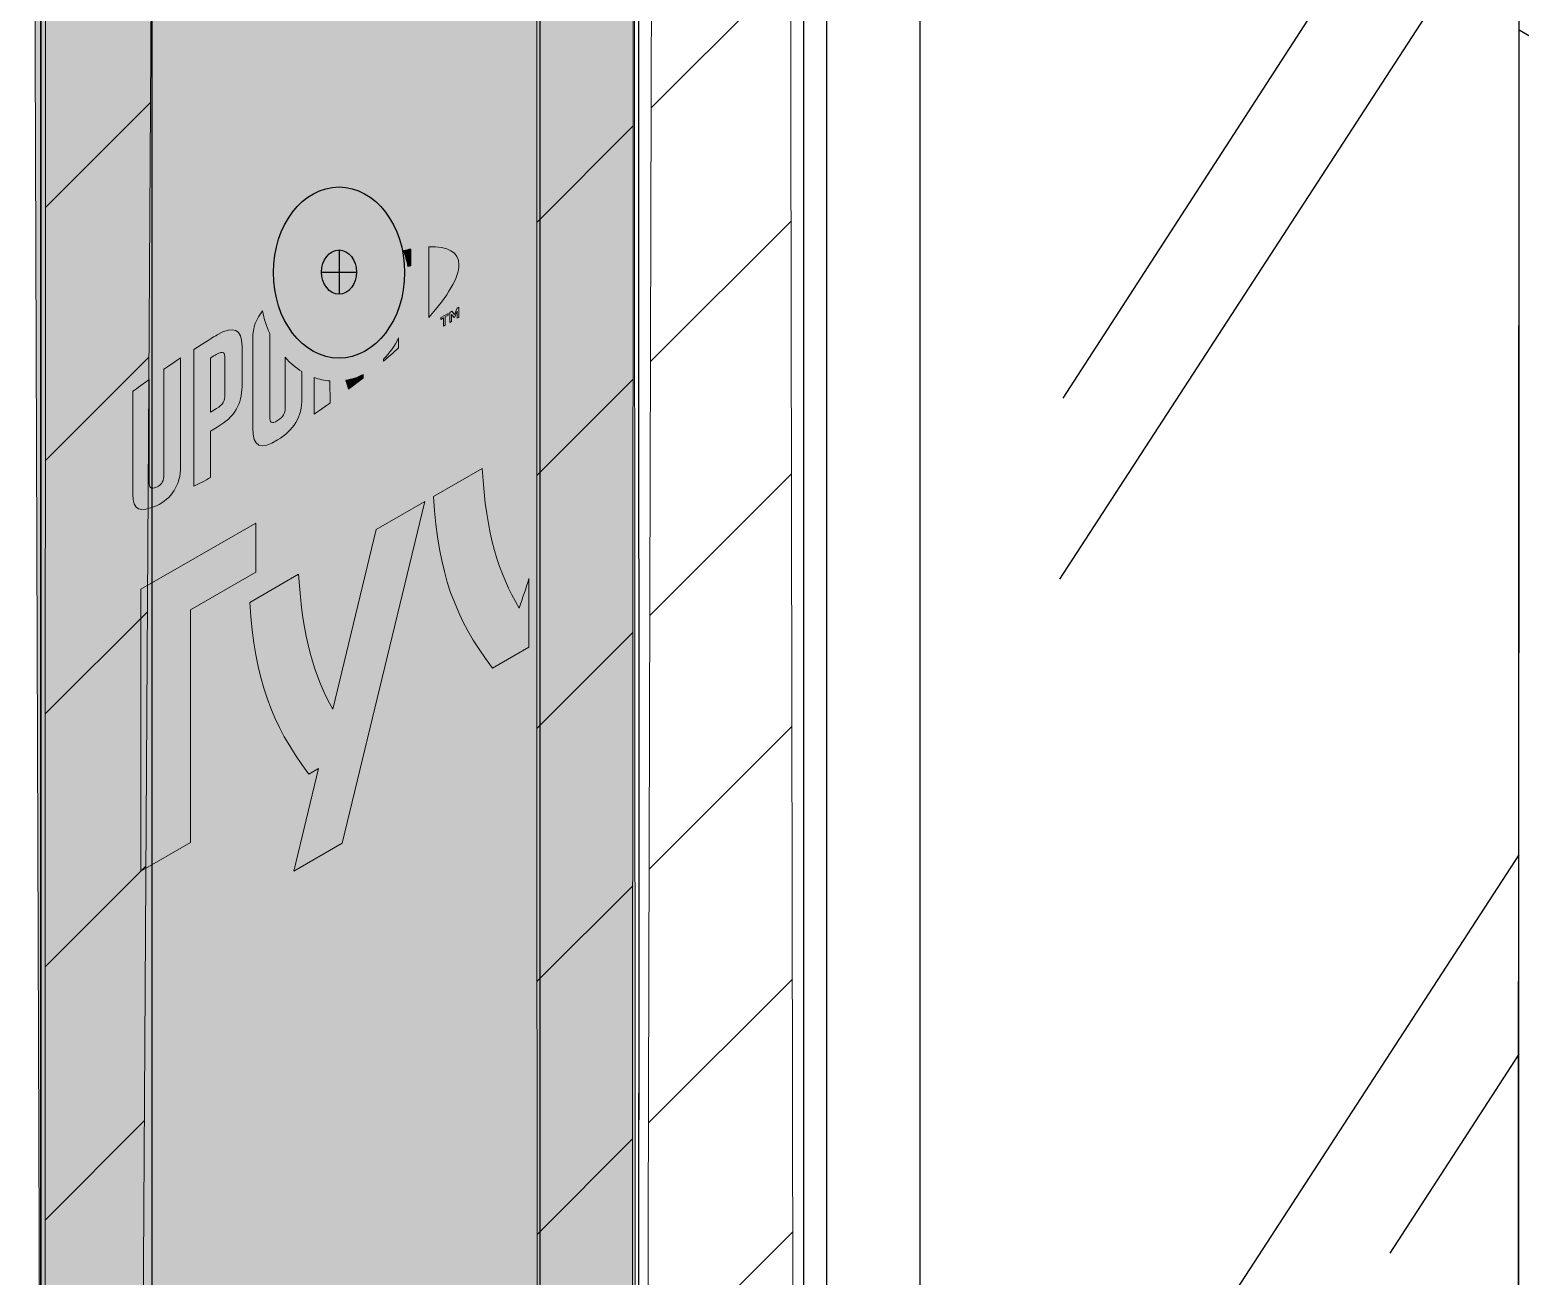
# Model space of a CAD drawing. Extents: x -1392 to 5791, y -3809 to 1722.
# Drawn here: x 4947.2 to 5030.5, y -1928.1 to -1858.5 of the extents above; entities that cross this region are included whole.
import ezdxf

# ---------------------------------------------------------------- set-up
doc = ezdxf.new("R2010")
doc.units = 0
doc.header["$MEASUREMENT"] = 0
for name, color, linetype, lineweight in [('G-ANNO-TTLB', 7, 'Continuous', 0), ('Layer 12', 7, 'Continuous', 0), ('TYVEK', 7, 'Continuous', 0), ('X-REF - TRACED', 7, 'Continuous', 0)]:
    doc.layers.add(name, color=color, linetype=linetype, lineweight=lineweight)
pattern_1 = [(45, (0, 0), (-7.071067, 7.071069), [])]

# ---------------------------------------------------------------- blocks, each defined once
blk = doc.blocks.new('Block_658')
at = {"layer": 'TYVEK', "color": 18, "lineweight": 25, "true_color": 0x000000}
for points in [[(4987.499, -1812.655)], [(4987.499, -1917.602)]]:
    blk.add_lwpolyline(points, dxfattribs=at)
blk = doc.blocks.new('Block_665')
at = {"layer": 'TYVEK', "true_color": 0x003b71, "transparency": 33554687}
h = blk.add_hatch(color=156, dxfattribs=at)
h.dxf.hatch_style = 2
edge = h.paths.add_edge_path()
edge.add_ellipse((4964.521, -1872.03), major_axis=(0, 4.781), ratio=0.766948, start_angle=0, end_angle=360)
at = {"layer": 'TYVEK', "color": 18, "lineweight": 25, "true_color": 0x080808}
for p, q in [((4964.521, -1870.767), (4964.521, -1873.235)), ((4963.548, -1872.001), (4965.494, -1872.001))]:
    blk.add_line(p, q, dxfattribs=at)
at = {"layer": 'TYVEK', "color": 33, "lineweight": 25, "true_color": 0xcc9966}
blk.add_lwpolyline([(4964.009, -1867.611)], dxfattribs=at)
at = {"layer": 'TYVEK', "color": 18, "lineweight": 25, "true_color": 0x000000}
blk.add_ellipse((4964.521, -1872.03), major_axis=(0, 4.781), ratio=0.766948, dxfattribs=at)
at = {"layer": 'TYVEK', "color": 18, "lineweight": 25, "true_color": 0x080808}
blk.add_ellipse((4964.521, -1872.001), major_axis=(0, 1.234), ratio=0.788846, dxfattribs=at)
blk = doc.blocks.new('Block_917')
at = {"layer": 'X-REF - TRACED', "true_color": 0x848484, "transparency": 33554687}
h = blk.add_hatch(color=252, dxfattribs=at)
h.dxf.hatch_style = 2
edge = h.paths.add_edge_path()
edge.add_spline(control_points=[(4968.53, -1870.715), (4968.53, -1870.715), (4968.53, -1871.655), (4968.53, -1871.655), (4968.481, -1871.665), (4968.43, -1871.675), (4968.37, -1871.695), (4968.31, -1871.385), (4968.231, -1871.085), (4968.111, -1870.795), (4968.26, -1870.765), (4968.39, -1870.735), (4968.53, -1870.715)], knot_values=[0, 0, 0, 0, 1, 1, 1, 2, 2, 2, 3, 3, 3, 4, 4, 4, 4], degree=3, periodic=0)
h = blk.add_hatch(color=252, dxfattribs=at)
h.dxf.hatch_style = 2
edge = h.paths.add_edge_path()
edge.add_spline(control_points=[(4971.217, -1871.59), (4971.217, -1872.314), (4970.604, -1873.343), (4969.537, -1874.54), (4969.537, -1874.54), (4969.537, -1870.596), (4969.537, -1870.596), (4970.604, -1870.557), (4971.217, -1870.875), (4971.217, -1871.59)], knot_values=[0, 0, 0, 0, 1, 1, 1, 2, 2, 2, 3, 3, 3, 3], degree=3, periodic=0)
h = blk.add_hatch(color=252, dxfattribs=at)
h.dxf.hatch_style = 2
edge = h.paths.add_edge_path()
edge.add_spline(control_points=[(4961.51, -1876.765), (4961.51, -1876.765), (4961.51, -1879.595), (4961.51, -1879.595), (4961.51, -1879.895), (4961.421, -1880.105), (4961.09, -1880.305), (4960.74, -1880.515), (4960.65, -1880.405), (4960.65, -1880.085), (4960.65, -1880.085), (4960.65, -1875.435), (4960.65, -1875.435), (4960.47, -1875.045), (4960.33, -1874.625), (4960.25, -1874.175), (4959.9, -1874.585), (4959.7, -1875.105), (4959.7, -1875.725), (4959.7, -1875.725), (4959.7, -1880.725), (4959.7, -1880.725), (4959.7, -1881.795), (4960.171, -1881.955), (4961.09, -1881.385), (4961.981, -1880.815), (4962.45, -1880.155), (4962.45, -1879.025), (4962.45, -1879.025), (4962.45, -1877.555), (4962.45, -1877.555), (4962.101, -1877.355), (4961.791, -1877.085), (4961.51, -1876.765)], knot_values=[0, 0, 0, 0, 1, 1, 1, 2, 2, 2, 3, 3, 3, 4, 4, 4, 5, 5, 5, 6, 6, 6, 7, 7, 7, 8, 8, 8, 9, 9, 9, 10, 10, 10, 11, 11, 11, 11], degree=3, periodic=0)
h = blk.add_hatch(color=252, dxfattribs=at)
h.dxf.hatch_style = 2
edge = h.paths.add_edge_path()
edge.add_spline(control_points=[(4970.21, -1874.545), (4970.21, -1874.545), (4970.21, -1874.645), (4970.21, -1874.645), (4970.21, -1874.645), (4970.361, -1874.555), (4970.361, -1874.555), (4970.361, -1874.555), (4970.361, -1875.025), (4970.361, -1875.025), (4970.361, -1875.025), (4970.46, -1874.965), (4970.46, -1874.965), (4970.46, -1874.965), (4970.46, -1874.505), (4970.46, -1874.505), (4970.46, -1874.505), (4970.611, -1874.415), (4970.611, -1874.415), (4970.611, -1874.415), (4970.611, -1874.315), (4970.611, -1874.315), (4970.611, -1874.315), (4970.21, -1874.545), (4970.21, -1874.545)], knot_values=[0, 0, 0, 0, 1, 1, 1, 2, 2, 2, 3, 3, 3, 4, 4, 4, 5, 5, 5, 6, 6, 6, 7, 7, 7, 8, 8, 8, 8], degree=3, periodic=0)
edge = h.paths.add_edge_path()
edge.add_spline(control_points=[(4971.12, -1874.025), (4971.12, -1874.025), (4970.97, -1874.375), (4970.97, -1874.375), (4970.97, -1874.375), (4970.82, -1874.195), (4970.82, -1874.195), (4970.82, -1874.195), (4970.72, -1874.255), (4970.72, -1874.255), (4970.72, -1874.255), (4970.72, -1874.825), (4970.72, -1874.825), (4970.72, -1874.825), (4970.81, -1874.765), (4970.81, -1874.765), (4970.81, -1874.765), (4970.81, -1874.365), (4970.81, -1874.365), (4970.81, -1874.365), (4970.96, -1874.545), (4970.96, -1874.545), (4970.96, -1874.545), (4970.97, -1874.545), (4970.97, -1874.545), (4970.97, -1874.545), (4971.12, -1874.185), (4971.12, -1874.185), (4971.12, -1874.185), (4971.12, -1874.585), (4971.12, -1874.585), (4971.12, -1874.585), (4971.22, -1874.535), (4971.22, -1874.535), (4971.22, -1874.535), (4971.22, -1873.965), (4971.22, -1873.965), (4971.22, -1873.965), (4971.12, -1874.025), (4971.12, -1874.025)], knot_values=[0, 0, 0, 0, 1, 1, 1, 2, 2, 2, 3, 3, 3, 4, 4, 4, 5, 5, 5, 6, 6, 6, 7, 7, 7, 8, 8, 8, 9, 9, 9, 10, 10, 10, 11, 11, 11, 12, 12, 12, 13, 13, 13, 13], degree=3, periodic=0)
h = blk.add_hatch(color=252, dxfattribs=at)
h.dxf.hatch_style = 2
edge = h.paths.add_edge_path()
edge.add_spline(control_points=[(4958.15, -1878.855), (4958.15, -1879.185), (4958.05, -1879.415), (4957.671, -1879.635), (4957.671, -1879.635), (4957.34, -1879.825), (4957.34, -1879.825), (4957.34, -1879.825), (4957.34, -1876.805), (4957.34, -1876.805), (4957.49, -1876.705), (4957.57, -1876.665), (4957.66, -1876.615), (4958.07, -1876.375), (4958.15, -1876.505), (4958.15, -1876.835), (4958.15, -1876.835), (4958.15, -1878.855), (4958.15, -1878.855)], knot_values=[0, 0, 0, 0, 1, 1, 1, 2, 2, 2, 3, 3, 3, 4, 4, 4, 5, 5, 5, 6, 6, 6, 6], degree=3, periodic=0)
edge = h.paths.add_edge_path()
edge.add_spline(control_points=[(4957.71, -1875.515), (4957.55, -1875.605), (4956.95, -1875.975), (4956.41, -1876.325), (4956.41, -1876.325), (4956.41, -1883.975), (4956.41, -1883.975), (4956.59, -1883.885), (4957.08, -1883.635), (4957.34, -1883.485), (4957.34, -1883.485), (4957.34, -1880.885), (4957.34, -1880.885), (4957.34, -1880.885), (4957.71, -1880.675), (4957.71, -1880.675), (4958.69, -1880.105), (4959.101, -1879.365), (4959.101, -1878.395), (4959.101, -1878.395), (4959.101, -1876.135), (4959.101, -1876.135), (4959.101, -1875.185), (4958.64, -1874.975), (4957.71, -1875.515)], knot_values=[0, 0, 0, 0, 1, 1, 1, 2, 2, 2, 3, 3, 3, 4, 4, 4, 5, 5, 5, 6, 6, 6, 7, 7, 7, 8, 8, 8, 8], degree=3, periodic=0)
h = blk.add_hatch(color=252, dxfattribs=at)
h.dxf.hatch_style = 2
edge = h.paths.add_edge_path()
edge.add_spline(control_points=[(4967.01, -1876.875), (4967.34, -1876.535), (4967.63, -1876.135), (4967.851, -1875.685), (4967.851, -1875.685), (4967.851, -1876.235), (4967.851, -1876.235), (4967.59, -1876.465), (4967.21, -1876.805), (4967.01, -1876.975), (4967.01, -1876.975), (4967.01, -1876.875), (4967.01, -1876.875)], knot_values=[0, 0, 0, 0, 1, 1, 1, 2, 2, 2, 3, 3, 3, 4, 4, 4, 4], degree=3, periodic=0)
h = blk.add_hatch(color=252, dxfattribs=at)
h.dxf.hatch_style = 2
edge = h.paths.add_edge_path()
edge.add_spline(control_points=[(4954.736, -1883.329), (4954.736, -1883.632), (4954.646, -1883.876), (4954.316, -1884.02), (4953.993, -1884.162), (4953.906, -1884.055), (4953.906, -1883.697), (4953.906, -1883.697), (4953.906, -1878.01), (4953.906, -1878.01), (4953.691, -1878.161), (4953.213, -1878.514), (4953.007, -1878.666), (4953.007, -1878.666), (4953.007, -1884.417), (4953.007, -1884.417), (4953.007, -1885.335), (4953.396, -1885.468), (4954.316, -1885.058), (4955.158, -1884.682), (4955.674, -1883.896), (4955.674, -1882.877), (4955.674, -1882.877), (4955.674, -1876.801), (4955.674, -1876.801), (4955.498, -1876.914), (4954.922, -1877.303), (4954.736, -1877.432), (4954.736, -1877.432), (4954.736, -1883.329), (4954.736, -1883.329)], knot_values=[0, 0, 0, 0, 1, 1, 1, 2, 2, 2, 3, 3, 3, 4, 4, 4, 5, 5, 5, 6, 6, 6, 7, 7, 7, 8, 8, 8, 9, 9, 9, 10, 10, 10, 10], degree=3, periodic=0)
h = blk.add_hatch(color=252, dxfattribs=at)
h.dxf.hatch_style = 2
edge = h.paths.add_edge_path()
edge.add_spline(control_points=[(4964.01, -1878.085), (4964.01, -1878.085), (4964.03, -1879.305), (4964.03, -1879.305), (4963.791, -1879.485), (4963.31, -1879.815), (4963.13, -1879.945), (4963.13, -1879.945), (4963.13, -1877.895), (4963.13, -1877.895), (4963.41, -1877.995), (4963.71, -1878.065), (4964.01, -1878.085)], knot_values=[0, 0, 0, 0, 1, 1, 1, 2, 2, 2, 3, 3, 3, 4, 4, 4, 4], degree=3, periodic=0)
h = blk.add_hatch(color=252, dxfattribs=at)
h.dxf.hatch_style = 2
edge = h.paths.add_edge_path()
edge.add_spline(control_points=[(4965.861, -1877.735), (4965.861, -1877.735), (4965.861, -1877.925), (4965.861, -1877.925), (4965.63, -1878.105), (4965.291, -1878.365), (4965.06, -1878.545), (4965.06, -1878.545), (4964.9, -1878.045), (4964.9, -1878.045), (4965.231, -1877.995), (4965.55, -1877.885), (4965.861, -1877.735)], knot_values=[0, 0, 0, 0, 1, 1, 1, 2, 2, 2, 3, 3, 3, 4, 4, 4, 4], degree=3, periodic=0)
at = {"layer": 'X-REF - TRACED'}
for points, knots in [([(4968.53, -1870.715), (4968.53, -1870.715), (4968.53, -1871.655), (4968.53, -1871.655), (4968.481, -1871.665), (4968.43, -1871.675), (4968.37, -1871.695), (4968.31, -1871.385), (4968.231, -1871.085), (4968.111, -1870.795), (4968.26, -1870.765), (4968.39, -1870.735), (4968.53, -1870.715)], [0, 0, 0, 0, 1, 1, 1, 2, 2, 2, 3, 3, 3, 4, 4, 4, 4]), ([(4971.217, -1871.59), (4971.217, -1872.314), (4970.604, -1873.343), (4969.537, -1874.54), (4969.537, -1874.54), (4969.537, -1870.596), (4969.537, -1870.596), (4970.604, -1870.557), (4971.217, -1870.875), (4971.217, -1871.59)], [0, 0, 0, 0, 1, 1, 1, 2, 2, 2, 3, 3, 3, 3]), ([(4961.51, -1876.765), (4961.51, -1876.765), (4961.51, -1879.595), (4961.51, -1879.595), (4961.51, -1879.895), (4961.421, -1880.105), (4961.09, -1880.305), (4960.74, -1880.515), (4960.65, -1880.405), (4960.65, -1880.085), (4960.65, -1880.085), (4960.65, -1875.435), (4960.65, -1875.435), (4960.47, -1875.045), (4960.33, -1874.625), (4960.25, -1874.175), (4959.9, -1874.585), (4959.7, -1875.105), (4959.7, -1875.725), (4959.7, -1875.725), (4959.7, -1880.725), (4959.7, -1880.725), (4959.7, -1881.795), (4960.171, -1881.955), (4961.09, -1881.385), (4961.981, -1880.815), (4962.45, -1880.155), (4962.45, -1879.025), (4962.45, -1879.025), (4962.45, -1877.555), (4962.45, -1877.555), (4962.101, -1877.355), (4961.791, -1877.085), (4961.51, -1876.765)], [0, 0, 0, 0, 1, 1, 1, 2, 2, 2, 3, 3, 3, 4, 4, 4, 5, 5, 5, 6, 6, 6, 7, 7, 7, 8, 8, 8, 9, 9, 9, 10, 10, 10, 11, 11, 11, 11]), ([(4970.21, -1874.545), (4970.21, -1874.545), (4970.21, -1874.645), (4970.21, -1874.645), (4970.21, -1874.645), (4970.361, -1874.555), (4970.361, -1874.555), (4970.361, -1874.555), (4970.361, -1875.025), (4970.361, -1875.025), (4970.361, -1875.025), (4970.46, -1874.965), (4970.46, -1874.965), (4970.46, -1874.965), (4970.46, -1874.505), (4970.46, -1874.505), (4970.46, -1874.505), (4970.611, -1874.415), (4970.611, -1874.415), (4970.611, -1874.415), (4970.611, -1874.315), (4970.611, -1874.315), (4970.611, -1874.315), (4970.21, -1874.545), (4970.21, -1874.545)], [0, 0, 0, 0, 1, 1, 1, 2, 2, 2, 3, 3, 3, 4, 4, 4, 5, 5, 5, 6, 6, 6, 7, 7, 7, 8, 8, 8, 8]), ([(4971.12, -1874.025), (4971.12, -1874.025), (4970.97, -1874.375), (4970.97, -1874.375), (4970.97, -1874.375), (4970.82, -1874.195), (4970.82, -1874.195), (4970.82, -1874.195), (4970.72, -1874.255), (4970.72, -1874.255), (4970.72, -1874.255), (4970.72, -1874.825), (4970.72, -1874.825), (4970.72, -1874.825), (4970.81, -1874.765), (4970.81, -1874.765), (4970.81, -1874.765), (4970.81, -1874.365), (4970.81, -1874.365), (4970.81, -1874.365), (4970.96, -1874.545), (4970.96, -1874.545), (4970.96, -1874.545), (4970.97, -1874.545), (4970.97, -1874.545), (4970.97, -1874.545), (4971.12, -1874.185), (4971.12, -1874.185), (4971.12, -1874.185), (4971.12, -1874.585), (4971.12, -1874.585), (4971.12, -1874.585), (4971.22, -1874.535), (4971.22, -1874.535), (4971.22, -1874.535), (4971.22, -1873.965), (4971.22, -1873.965), (4971.22, -1873.965), (4971.12, -1874.025), (4971.12, -1874.025)], [0, 0, 0, 0, 1, 1, 1, 2, 2, 2, 3, 3, 3, 4, 4, 4, 5, 5, 5, 6, 6, 6, 7, 7, 7, 8, 8, 8, 9, 9, 9, 10, 10, 10, 11, 11, 11, 12, 12, 12, 13, 13, 13, 13]), ([(4957.71, -1875.515), (4957.55, -1875.605), (4956.95, -1875.975), (4956.41, -1876.325), (4956.41, -1876.325), (4956.41, -1883.975), (4956.41, -1883.975), (4956.59, -1883.885), (4957.08, -1883.635), (4957.34, -1883.485), (4957.34, -1883.485), (4957.34, -1880.885), (4957.34, -1880.885), (4957.34, -1880.885), (4957.71, -1880.675), (4957.71, -1880.675), (4958.69, -1880.105), (4959.101, -1879.365), (4959.101, -1878.395), (4959.101, -1878.395), (4959.101, -1876.135), (4959.101, -1876.135), (4959.101, -1875.185), (4958.64, -1874.975), (4957.71, -1875.515)], [0, 0, 0, 0, 1, 1, 1, 2, 2, 2, 3, 3, 3, 4, 4, 4, 5, 5, 5, 6, 6, 6, 7, 7, 7, 8, 8, 8, 8]), ([(4967.01, -1876.875), (4967.34, -1876.535), (4967.63, -1876.135), (4967.851, -1875.685), (4967.851, -1875.685), (4967.851, -1876.235), (4967.851, -1876.235), (4967.59, -1876.465), (4967.21, -1876.805), (4967.01, -1876.975), (4967.01, -1876.975), (4967.01, -1876.875), (4967.01, -1876.875)], [0, 0, 0, 0, 1, 1, 1, 2, 2, 2, 3, 3, 3, 4, 4, 4, 4]), ([(4954.736, -1883.329), (4954.736, -1883.632), (4954.646, -1883.876), (4954.316, -1884.02), (4953.993, -1884.162), (4953.906, -1884.055), (4953.906, -1883.697), (4953.906, -1883.697), (4953.906, -1878.01), (4953.906, -1878.01), (4953.691, -1878.161), (4953.213, -1878.514), (4953.007, -1878.666), (4953.007, -1878.666), (4953.007, -1884.417), (4953.007, -1884.417), (4953.007, -1885.335), (4953.396, -1885.468), (4954.316, -1885.058), (4955.158, -1884.682), (4955.674, -1883.896), (4955.674, -1882.877), (4955.674, -1882.877), (4955.674, -1876.801), (4955.674, -1876.801), (4955.498, -1876.914), (4954.922, -1877.303), (4954.736, -1877.432), (4954.736, -1877.432), (4954.736, -1883.329), (4954.736, -1883.329)], [0, 0, 0, 0, 1, 1, 1, 2, 2, 2, 3, 3, 3, 4, 4, 4, 5, 5, 5, 6, 6, 6, 7, 7, 7, 8, 8, 8, 9, 9, 9, 10, 10, 10, 10]), ([(4958.15, -1878.855), (4958.15, -1879.185), (4958.05, -1879.415), (4957.671, -1879.635), (4957.671, -1879.635), (4957.34, -1879.825), (4957.34, -1879.825), (4957.34, -1879.825), (4957.34, -1876.805), (4957.34, -1876.805), (4957.49, -1876.705), (4957.57, -1876.665), (4957.66, -1876.615), (4958.07, -1876.375), (4958.15, -1876.505), (4958.15, -1876.835), (4958.15, -1876.835), (4958.15, -1878.855), (4958.15, -1878.855)], [0, 0, 0, 0, 1, 1, 1, 2, 2, 2, 3, 3, 3, 4, 4, 4, 5, 5, 5, 6, 6, 6, 6]), ([(4964.01, -1878.085), (4964.01, -1878.085), (4964.03, -1879.305), (4964.03, -1879.305), (4963.791, -1879.485), (4963.31, -1879.815), (4963.13, -1879.945), (4963.13, -1879.945), (4963.13, -1877.895), (4963.13, -1877.895), (4963.41, -1877.995), (4963.71, -1878.065), (4964.01, -1878.085)], [0, 0, 0, 0, 1, 1, 1, 2, 2, 2, 3, 3, 3, 4, 4, 4, 4]), ([(4965.861, -1877.735), (4965.861, -1877.735), (4965.861, -1877.925), (4965.861, -1877.925), (4965.63, -1878.105), (4965.291, -1878.365), (4965.06, -1878.545), (4965.06, -1878.545), (4964.9, -1878.045), (4964.9, -1878.045), (4965.231, -1877.995), (4965.55, -1877.885), (4965.861, -1877.735)], [0, 0, 0, 0, 1, 1, 1, 2, 2, 2, 3, 3, 3, 4, 4, 4, 4])]:
    blk.add_open_spline(points, degree=3, knots=knots, dxfattribs=at)
blk = doc.blocks.new('Block_921')
at = {"layer": 'X-REF - TRACED', "true_color": 0x848484, "transparency": 33554687}
h = blk.add_hatch(color=252, dxfattribs=at)
h.dxf.hatch_style = 2
edge = h.paths.add_edge_path()
edge.add_spline(control_points=[(4975.13, -1889.135), (4975.13, -1889.135), (4975.13, -1892.955), (4975.13, -1892.955), (4975.13, -1892.955), (4973.09, -1894.135), (4973.09, -1894.135), (4970.97, -1891.285), (4970.09, -1888.895), (4969.791, -1884.545), (4969.791, -1884.545), (4972.52, -1882.975), (4972.52, -1882.975), (4972.731, -1886.695), (4973.46, -1888.875), (4974.58, -1890.775), (4974.78, -1890.225), (4974.96, -1889.685), (4975.13, -1889.135)], knot_values=[0, 0, 0, 0, 1, 1, 1, 2, 2, 2, 3, 3, 3, 4, 4, 4, 5, 5, 5, 6, 6, 6, 6], degree=3, periodic=0)
h = blk.add_hatch(color=252, dxfattribs=at)
h.dxf.hatch_style = 2
h.paths.add_polyline_path([(4959.87, -1886.025), (4959.87, -1888.765), (4956.22, -1890.875), (4956.22, -1903.875), (4953.45, -1905.475), (4953.45, -1889.725)])
at = {"layer": 'X-REF - TRACED'}
blk.add_lwpolyline([(4959.87, -1886.025), (4959.87, -1888.765), (4956.22, -1890.875), (4956.22, -1903.875), (4953.45, -1905.475), (4953.45, -1889.725)], close=True, dxfattribs=at)
blk.add_open_spline([(4975.13, -1889.135), (4975.13, -1889.135), (4975.13, -1892.955), (4975.13, -1892.955), (4975.13, -1892.955), (4973.09, -1894.135), (4973.09, -1894.135), (4970.97, -1891.285), (4970.09, -1888.895), (4969.791, -1884.545), (4969.791, -1884.545), (4972.52, -1882.975), (4972.52, -1882.975), (4972.731, -1886.695), (4973.46, -1888.875), (4974.58, -1890.775), (4974.78, -1890.225), (4974.96, -1889.685), (4975.13, -1889.135)], degree=3, knots=[0, 0, 0, 0, 1, 1, 1, 2, 2, 2, 3, 3, 3, 4, 4, 4, 5, 5, 5, 6, 6, 6, 6], dxfattribs=at)
blk = doc.blocks.new('Block_920')
at = {"layer": 'X-REF - TRACED', "true_color": 0x848484, "transparency": 33554687}
h = blk.add_hatch(color=252, dxfattribs=at)
h.dxf.hatch_style = 2
edge = h.paths.add_edge_path()
edge.add_spline(control_points=[(4966.604, -1886.385), (4966.604, -1886.385), (4964.175, -1896.435), (4964.175, -1896.435), (4963.142, -1894.598), (4962.47, -1892.443), (4962.264, -1888.891), (4962.264, -1888.891), (4959.537, -1890.465), (4959.537, -1890.465), (4959.832, -1894.814), (4960.714, -1897.205), (4962.833, -1900.052), (4962.833, -1900.052), (4963.377, -1899.737), (4963.377, -1899.737), (4963.377, -1899.737), (4961.989, -1905.482), (4961.989, -1905.482), (4961.989, -1905.482), (4964.696, -1903.919), (4964.696, -1903.919), (4964.696, -1903.919), (4969.311, -1884.822), (4969.311, -1884.822), (4969.311, -1884.822), (4966.604, -1886.385), (4966.604, -1886.385)], knot_values=[0, 0, 0, 0, 1, 1, 1, 2, 2, 2, 3, 3, 3, 4, 4, 4, 5, 5, 5, 6, 6, 6, 7, 7, 7, 8, 8, 8, 9, 9, 9, 9], degree=3, periodic=0)
at = {"layer": 'X-REF - TRACED'}
blk.add_open_spline([(4966.604, -1886.385), (4966.604, -1886.385), (4964.175, -1896.435), (4964.175, -1896.435), (4963.142, -1894.598), (4962.47, -1892.443), (4962.264, -1888.891), (4962.264, -1888.891), (4959.537, -1890.465), (4959.537, -1890.465), (4959.832, -1894.814), (4960.714, -1897.205), (4962.833, -1900.052), (4962.833, -1900.052), (4963.377, -1899.737), (4963.377, -1899.737), (4963.377, -1899.737), (4961.989, -1905.482), (4961.989, -1905.482), (4961.989, -1905.482), (4964.696, -1903.919), (4964.696, -1903.919), (4964.696, -1903.919), (4969.311, -1884.822), (4969.311, -1884.822), (4969.311, -1884.822), (4966.604, -1886.385), (4966.604, -1886.385)], degree=3, knots=[0, 0, 0, 0, 1, 1, 1, 2, 2, 2, 3, 3, 3, 4, 4, 4, 5, 5, 5, 6, 6, 6, 7, 7, 7, 8, 8, 8, 9, 9, 9, 9], dxfattribs=at)
blk.add_blockref('Block_921', (0, 0), dxfattribs=at)
blk = doc.blocks.new('Block_919')
at = {"layer": 'X-REF - TRACED'}
blk.add_blockref('Block_920', (0, 0), dxfattribs=at)
blk = doc.blocks.new('Block_918')
at = {"layer": 'X-REF - TRACED'}
blk.add_blockref('Block_919', (0, 0), dxfattribs=at)
blk = doc.blocks.new('Block_916')
at = {"layer": 'X-REF - TRACED'}
for name in ['Block_917', 'Block_918']:
    blk.add_blockref(name, (0, 0), dxfattribs=at)

msp = doc.modelspace()

# ---------------------------------------------------------------- hatches: boundary and pattern name
at = {"layer": 'G-ANNO-TTLB', "true_color": 0xff00ff, "transparency": 33554687}
h = msp.add_hatch(color=6, dxfattribs=at)
edge = h.paths.add_edge_path()
edge.add_spline(control_points=[(5472, -3692.604), (5472, -3692.604), (2542.482, -3692.604), (2542.482, -3692.604), (2542.482, -3692.604), (2542.482, -1235.604), (2542.482, -1235.604), (2542.482, -1235.604), (5472, -1235.604), (5472, -1235.604), (5472, -1235.604), (5472, -3692.604), (5472, -3692.604)], knot_values=[0, 0, 0, 0, 1, 1, 1, 2, 2, 2, 3, 3, 3, 4, 4, 4, 4], degree=3, periodic=0)
edge = h.paths.add_edge_path()
edge.add_spline(control_points=[(2551.482, -1244.604), (2551.482, -1244.604), (2551.482, -3683.604), (2551.482, -3683.604), (2551.482, -3683.604), (5463, -3683.604), (5463, -3683.604), (5463, -3683.604), (5463, -1244.604), (5463, -1244.604), (5463, -1244.604), (2551.482, -1244.604), (2551.482, -1244.604)], knot_values=[0, 0, 0, 0, 1, 1, 1, 2, 2, 2, 3, 3, 3, 4, 4, 4, 4], degree=3, periodic=0)
edge.add_line((2551.482, -1244.604), (2551.482, -1244.604))
at = {"layer": 'Layer 12', "true_color": 0x848484, "transparency": 33554457}
h = msp.add_hatch(color=252, dxfattribs=at)
h.dxf.hatch_style = 2
h.paths.add_polyline_path([(4981.087, -1945.861), (4980.991, -1813.264), (4947.316, -1793.565), (4947.895, -1964.523)])
at = {"layer": 'Layer 12', "true_color": 0x000000, "transparency": 33554687}
h = msp.add_hatch(dxfattribs=at)
h.set_pattern_fill('_U', color=18, scale=10, angle=44.99999, style=2, pattern_type=0)
h.set_pattern_definition(pattern_1)
h.paths.add_polyline_path([(4953.387, -1961.411), (4948.08, -1964.523), (4948.149, -1810.343), (4954.322, -1807.087)])
h = msp.add_hatch(dxfattribs=at)
h.set_pattern_fill('_U', color=18, scale=10, angle=44.99999, style=2, pattern_type=0)
h.set_pattern_definition(pattern_1)
h.paths.add_polyline_path([(4980.9, -1945.913), (4975.592, -1949.026), (4975.549, -1810.113), (4980.998, -1813.064)])
h = msp.add_hatch(dxfattribs=at)
h.set_pattern_fill('_U', color=18, scale=10, angle=44.99999, style=2, pattern_type=0)
h.set_pattern_definition(pattern_1)
h.paths.add_polyline_path([(4989.92, -1951.217), (4981.742, -1946.178), (4982.1, -1813.43), (4989.693, -1818.946)])

# ---------------------------------------------------------------- linework, layer by layer
at = {"layer": 'G-ANNO-TTLB'}
for points in [[(5472, -3692.604), (5472, -3692.604), (2542.482, -3692.604), (2542.482, -3692.604), (2542.482, -3692.604), (2542.482, -1235.604), (2542.482, -1235.604), (2542.482, -1235.604), (5472, -1235.604), (5472, -1235.604), (5472, -1235.604), (5472, -3692.604), (5472, -3692.604)], [(2551.482, -1244.604), (2551.482, -1244.604), (2551.482, -3683.604), (2551.482, -3683.604), (2551.482, -3683.604), (5463, -3683.604), (5463, -3683.604), (5463, -3683.604), (5463, -1244.604), (5463, -1244.604), (5463, -1244.604), (2551.482, -1244.604), (2551.482, -1244.604)]]:
    msp.add_open_spline(points, degree=3, knots=[0, 0, 0, 0, 1, 1, 1, 2, 2, 2, 3, 3, 3, 4, 4, 4, 4], dxfattribs=at)
at = {"layer": 'Layer 12'}
for points in [[(4981.087, -1945.861), (4980.991, -1813.264), (4947.316, -1793.565), (4947.895, -1964.523)], [(4953.387, -1961.411), (4948.08, -1964.523), (4948.149, -1810.343), (4954.322, -1807.087)], [(4980.9, -1945.913), (4975.592, -1949.026), (4975.549, -1810.113), (4980.998, -1813.064)], [(4989.92, -1951.217), (4981.742, -1946.178), (4982.1, -1813.43), (4989.693, -1818.946)]]:
    msp.add_lwpolyline(points, close=True, dxfattribs=at)
at = {"layer": 'TYVEK', "color": 18, "lineweight": 25, "true_color": 0x000000}
for p, q in [((4947.863, -1964.98), (4947.863, -1793.365)), ((5030.401, -1985.032), (5030.455, -1841.768)), ((5030.405, -2012.729), (5030.455, -1841.768))]:
    msp.add_line(p, q, dxfattribs=at)
at = {"layer": 'TYVEK', "color": 4, "lineweight": 25, "true_color": 0x00ffff}
for p, q in [((4947.863, -1793.817), (4947.863, -1964.778)), ((4954.065, -1806.827), (4954.065, -1960.831)), ((4975.728, -1809.867), (4975.742, -1948.863)), ((4981.251, -1813.056), (4981.264, -1919.382)), ((5030.405, -2012.729), (5030.455, -1841.768)), ((5030.45, -1858.469), (5056.928, -1874.018)), ((4981.275, -1945.976), (4981.275, -1917.894))]:
    msp.add_line(p, q, dxfattribs=at)
at = {"layer": 'TYVEK', "color": 3, "lineweight": 25, "true_color": 0x00ff00}
for p, q in [((4990.487, -1939.215), (4990.487, -1818.343)), ((4991.78, -1938.129), (4991.78, -1819.102)), ((4996.988, -1935.523), (4996.988, -1822.154))]:
    msp.add_line(p, q, dxfattribs=at)
at = {"layer": 'TYVEK', "color": 252, "lineweight": 25, "true_color": 0x848484}
for p, q in [((5029.643, -1850.872), (5004.766, -1889.171)), ((5022.056, -1852.625), (5004.951, -1879.044)), ((5030.438, -1904.563), (5013.493, -1930.652)), ((5030.434, -1915.699), (5023.237, -1926.816))]:
    msp.add_line(p, q, dxfattribs=at)

# ---------------------------------------------------------------- block references
at = {"layer": 'TYVEK'}
for name in ['Block_665', 'Block_658']:
    msp.add_blockref(name, (0, 0), dxfattribs=at)
at = {"layer": 'X-REF - TRACED'}
msp.add_blockref('Block_916', (0, 0), dxfattribs=at)

doc.saveas('drawing.dxf')
